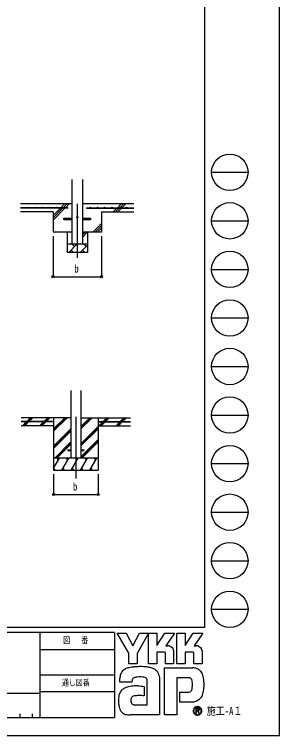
# Model space of a CAD drawing. Units: millimetres, scale not verified. Extents: x -12615 to 12615, y -8910 to 8910.
# Drawn here: x 9337 to 12615, y -8910 to 0 of the extents above; entities that cross this region are included whole.
import ezdxf
from ezdxf.enums import TextEntityAlignment as Align

# ---------------------------------------------------------------- set-up
doc = ezdxf.new("R2010")
doc.units = ezdxf.units.MM
doc.header["$LTSCALE"] = 40
for name, color, linetype in [('0-3_YKK_12', 2, 'Continuous'), ('0-4_YKK_13', 4, 'Continuous'), ('0-5_YKK_A1', 4, 'Continuous'), ('0-6_YKK_D', 6, 'Continuous'), ('0-7_YKK_ZWAK', 7, 'Continuous')]:
    doc.layers.add(name, color=color, linetype=linetype)
doc.styles.add('ＭＳ ゴシック', font='')
doc.styles.get('ＭＳ ゴシック').set_extended_font_data('MS Gothic')

msp = doc.modelspace()

# ---------------------------------------------------------------- linework, layer by layer
at = {"layer": '0-3_YKK_12'}
for p, q in [((10114.45, -2340.08), (10114.45, -3006.03)), ((10097.39, -4972.97), (10097.39, -5732.18))]:
    msp.add_line(p, q, dxfattribs=at)
at = {"layer": '0-4_YKK_13'}
for p, q in [((9949.45, -2517.08), (10051.95, -2517.08)), ((9949.45, -2533.08), (9949.45, -2517.08)), ((9949.45, -2533.08), (10051.95, -2533.08)), ((10176.95, -2517.08), (10279.45, -2517.08)), ((10176.95, -2533.08), (10279.45, -2533.08)), ((10279.45, -2517.08), (10279.45, -2533.08)), ((9997.39, -5377.68), (9997.39, -5386.68)), ((9997.39, -5377.68), (10034.89, -5377.68)), ((9997.39, -5386.68), (10034.89, -5386.68)), ((10159.89, -5377.68), (10197.39, -5377.68)), ((10159.89, -5386.68), (10197.39, -5386.68)), ((10197.39, -5377.68), (10197.39, -5386.68))]:
    msp.add_line(p, q, dxfattribs=at)
msp.add_circle((10114.45, -2505.08), 8, dxfattribs=at)
at = {"layer": '0-5_YKK_A1'}
for p, q in [((10051.95, -2840.08), (10051.95, -2040.08)), ((10176.95, -2040.08), (10176.95, -2840.08)), ((10051.95, -2340.08), (9414.45, -2340.08)), ((9999.45, -2387.58), (9414.45, -2387.58)), ((9999.45, -2392.58), (9414.45, -2392.58)), ((9814.45, -2540.08), (9961.95, -2392.58)), ((9814.45, -2483.52), (9905.38, -2392.58)), ((9814.45, -2511.8), (9933.67, -2392.58)), ((9910.38, -2387.58), (9957.88, -2340.08)), ((9938.67, -2387.58), (9986.17, -2340.08)), ((9966.95, -2387.58), (10014.45, -2340.08)), ((9999.45, -2387.58), (9999.45, -2392.58)), ((10814.45, -2340.08), (10176.95, -2340.08)), ((10229.45, -2387.58), (10814.45, -2387.58)), ((10229.45, -2387.58), (10229.45, -2392.58)), ((10229.45, -2392.58), (10814.45, -2392.58)), ((10557.88, -2440.08), (10605.38, -2392.58)), ((10586.17, -2440.08), (10633.67, -2392.58)), ((10610.38, -2387.58), (10657.88, -2340.08)), ((10614.45, -2440.08), (10661.95, -2392.58)), ((10638.67, -2387.58), (10686.17, -2340.08)), ((10666.95, -2387.58), (10714.45, -2340.08)), ((9814.45, -2440.08), (9414.45, -2440.08)), ((9814.45, -2440.08), (9814.45, -2690.08)), ((10414.45, -2440.08), (10414.45, -2690.08)), ((10414.45, -2440.08), (10814.45, -2440.08)), ((10307.88, -2690.08), (10414.45, -2583.52)), ((10336.17, -2690.08), (10414.45, -2611.8)), ((10364.45, -2690.08), (10414.45, -2640.08)), ((10051.95, -2690.08), (9814.45, -2690.08)), ((9989.45, -2690.08), (9989.45, -2940.08)), ((10176.95, -2751.75), (10238.62, -2690.08)), ((10176.95, -2723.47), (10210.33, -2690.08)), ((10414.45, -2690.08), (10176.95, -2690.08)), ((10239.45, -2690.08), (10239.45, -2940.08)), ((10239.45, -2840.08), (9989.45, -2840.08)), ((10010.19, -2940.08), (10110.19, -2840.08)), ((10032.05, -2840.08), (10051.95, -2820.18)), ((10081.63, -2868.64), (10053.08, -2840.08)), ((10223.05, -2868.64), (10194.5, -2840.08)), ((10239.45, -2940.08), (9989.45, -2940.08)), ((10038.74, -2911.53), (10067.29, -2940.08)), ((10151.61, -2940.08), (10239.45, -2852.24)), ((10180.16, -2911.53), (10208.71, -2940.08)), ((10034.89, -4645.83), (10034.89, -5482.18)), ((10159.89, -4645.83), (10159.89, -5482.18)), ((10034.89, -4982.18), (9422.39, -4982.18)), ((9489.22, -5029.68), (9536.72, -4982.18)), ((9508.22, -5024.83), (9550.86, -4982.18)), ((9517.51, -5029.68), (9565.01, -4982.18)), ((9701.35, -5029.68), (9748.85, -4982.18)), ((9715.5, -5029.68), (9763, -4982.18)), ((9729.64, -5029.68), (9777.14, -4982.18)), ((9822.39, -4982.18), (9822.39, -5632.18)), ((9822.39, -5149.06), (9989.27, -4982.18)), ((9822.39, -5134.92), (9975.13, -4982.18)), ((9822.39, -5120.78), (9960.99, -4982.18)), ((10159.89, -5119.93), (10297.64, -4982.18)), ((10159.89, -5105.79), (10283.5, -4982.18)), ((10159.89, -5091.65), (10269.35, -4982.18)), ((10159.89, -4982.18), (10772.39, -4982.18)), ((10372.39, -4982.18), (10372.39, -5632.18)), ((10433.99, -5029.68), (10481.49, -4982.18)), ((10448.13, -5029.68), (10495.63, -4982.18)), ((10462.27, -5029.68), (10509.77, -4982.18)), ((10646.12, -5029.68), (10693.62, -4982.18)), ((10660.26, -5029.68), (10707.76, -4982.18)), ((10674.4, -5029.68), (10721.9, -4982.18)), ((9822.39, -5029.68), (9422.39, -5029.68)), ((9822.39, -5034.68), (9422.39, -5034.68)), ((9436.72, -5082.18), (9484.22, -5034.68)), ((9450.86, -5082.18), (9498.36, -5034.68)), ((9465, -5082.18), (9512.51, -5034.68)), ((9503.36, -5029.68), (9505.03, -5028.02)), ((9650.26, -5080.78), (9696.35, -5034.68)), ((9662.99, -5082.18), (9710.5, -5034.68)), ((9677.14, -5082.18), (9724.64, -5034.68)), ((9822.39, -5029.68), (9822.39, -5034.68)), ((10372.39, -5029.68), (10772.39, -5029.68)), ((10372.39, -5029.68), (10372.39, -5034.68)), ((10372.39, -5034.68), (10772.39, -5034.68)), ((10381.48, -5082.18), (10428.99, -5034.68)), ((10395.63, -5082.18), (10443.13, -5034.68)), ((10409.77, -5082.18), (10457.27, -5034.68)), ((10593.62, -5082.18), (10641.12, -5034.68)), ((10607.76, -5082.18), (10655.26, -5034.68)), ((10621.9, -5082.18), (10669.4, -5034.68)), ((9822.39, -5082.18), (9422.39, -5082.18)), ((9822.39, -5332.91), (10034.89, -5120.41)), ((9822.39, -5347.05), (10034.89, -5134.55)), ((9822.39, -5361.19), (10034.89, -5148.7)), ((10159.89, -5303.78), (10372.39, -5091.28)), ((10159.89, -5317.92), (10372.39, -5105.42)), ((10159.89, -5332.06), (10372.39, -5119.56)), ((10372.39, -5082.18), (10772.39, -5082.18)), ((10159.89, -5465.91), (10372.39, -5253.41)), ((9835.25, -5482.18), (10034.89, -5282.54)), ((9849.39, -5482.18), (10034.89, -5296.68)), ((9863.53, -5482.18), (10034.89, -5310.83)), ((10159.89, -5480.05), (10372.39, -5267.55)), ((10171.9, -5482.18), (10372.39, -5281.69)), ((10372.39, -5482.18), (9822.39, -5482.18)), ((9822.39, -5607.63), (9894.82, -5482.18)), ((9879.82, -5508.17), (9864.81, -5482.18)), ((9923.68, -5632.18), (10010.29, -5482.18)), ((9995.29, -5508.16), (9980.29, -5482.18)), ((10039.15, -5632.18), (10125.76, -5482.18)), ((10110.76, -5508.17), (10095.75, -5482.18)), ((10154.62, -5632.18), (10241.23, -5482.18)), ((10226.23, -5508.17), (10211.23, -5482.18)), ((10270.09, -5632.18), (10356.7, -5482.18)), ((10341.7, -5508.16), (10326.7, -5482.18)), ((9823.21, -5606.2), (9838.21, -5632.18)), ((9938.68, -5606.2), (9953.68, -5632.18)), ((10054.15, -5606.2), (10069.15, -5632.18)), ((10169.62, -5606.2), (10184.62, -5632.18)), ((10285.09, -5606.2), (10300.09, -5632.18)), ((9822.39, -5632.18), (10372.39, -5632.18))]:
    msp.add_line(p, q, dxfattribs=at)
for centre in [(9504.45, -2385.08), (9594.45, -2385.08), (9684.45, -2385.08), (9774.45, -2385.08), (9864.45, -2385.08), (9954.45, -2385.08), (10274.45, -2385.08), (10364.45, -2385.08), (10454.45, -2385.08), (10544.45, -2385.08), (10634.45, -2385.08), (10724.45, -2385.08), (9507.39, -5027.18), (9597.39, -5027.18), (9687.39, -5027.18), (9777.39, -5027.18), (10417.39, -5027.18), (10507.39, -5027.18), (10597.39, -5027.18), (10687.39, -5027.18)]:
    msp.add_circle(centre, 2.5, dxfattribs=at)
at = {"layer": '0-6_YKK_D'}
for p, q in [((9814.45, -2740.08), (9814.45, -3241.08)), ((10414.45, -2740.08), (10414.45, -3241.08)), ((9814.45, -3240.08), (10414.45, -3240.08)), ((9822.39, -5682.18), (9822.39, -5933.18)), ((10372.39, -5682.18), (10372.39, -5933.18)), ((9822.39, -5932.18), (10372.39, -5932.18))]:
    msp.add_line(p, q, dxfattribs=at)
for centre in [(9814.45, -3240.08), (10414.45, -3240.08), (9822.39, -5932.18), (10372.39, -5932.18)]:
    msp.add_circle(centre, 12.75, dxfattribs=at)
at = {"layer": '0-7_YKK_ZWAK'}
for p, q in [((11685.06, 8325), (11685.06, -7575)), ((11775.06, -1950), (12225.06, -1950)), ((11775.06, -2550), (12225.06, -2550)), ((11775.06, -3150), (12225.06, -3150)), ((11775.06, -3750), (12225.06, -3750)), ((11775.06, -4350), (12225.06, -4350)), ((11775.06, -4950), (12225.06, -4950)), ((11775.06, -5550), (12225.06, -5550)), ((11775.06, -6150), (12225.06, -6150)), ((11775.06, -6750), (12225.06, -6750)), ((11775.06, -7350), (12225.06, -7350)), ((11685.06, -7575), (-11714.94, -7575)), ((9652.56, -7635), (6555.06, -7635)), ((9652.56, -7635), (9652.56, -8685)), ((10575.06, -7635), (9652.56, -7635)), ((10575.06, -7635), (10575.06, -8685)), ((9652.56, -7845), (10575.06, -7845)), ((9652.56, -8160), (10575.06, -8160)), ((10575.06, -8370), (9652.56, -8370)), ((6555.06, -8385), (9652.56, -8385)), ((9405.06, -8640), (9405.06, -8685)), ((9555.06, -8640), (9555.06, -8685)), ((6555.06, -8685), (9652.56, -8685)), ((9652.56, -8685), (10575.06, -8685)), ((11600.02, -8651.94), (11600.02, -8651.94))]:
    msp.add_line(p, q, dxfattribs=at)
for points in [[(-12615, -8910), (12615, -8910), (12615, 8910), (-12615, 8910)], [(10608.06, -7644), (10718.49, -7644), (10801.41, -7800.3), (10884.12, -7644), (10994.63, -7644), (10853.01, -7895.97), (10853.01, -8022.4), (10752.29, -8022.4), (10752.29, -7892.57)]]:
    msp.add_lwpolyline(points, close=True, dxfattribs=at)
for points in [[(11191.64, -7879.83), (11096.31, -7879.83), (11096.31, -8022.29), (10994.74, -8022.29), (10994.74, -7644), (11096.31, -7644), (11096.31, -7798.75), (11196.21, -7644), (11315.52, -7644), (11208.48, -7800.64), (11212.27, -7800.64), (11216.46, -7800.64), (11220.76, -7800.64), (11224.9, -7800.64), (11228.6, -7800.64), (11231.58, -7800.64), (11233.57, -7800.64), (11234.3, -7800.64)], [(11542.53, -7879.83), (11447.31, -7879.83), (11447.31, -8022.4), (11345.69, -8022.4), (11345.69, -7644), (11447.31, -7644), (11447.31, -7798.75), (11547.1, -7644), (11666.41, -7644), (11559.37, -7800.64), (11563.2, -7800.64), (11567.41, -7800.64), (11571.71, -7800.64), (11575.84, -7800.64), (11579.52, -7800.64), (11582.49, -7800.64), (11584.47, -7800.64), (11585.19, -7800.64)], [(11263.52, -7806.64), (11275.65, -7813.57), (11285.92, -7822.6), (11294.18, -7833.36), (11300.27, -7845.45), (11304.03, -7858.49), (11305.32, -7872.11), (11305.32, -8022.65), (11206.23, -8022.65), (11206.23, -7894.23)], [(11614.45, -7806.64), (11626.61, -7813.57), (11636.92, -7822.6), (11645.22, -7833.36), (11651.35, -7845.45), (11655.14, -7858.49), (11656.44, -7872.11), (11656.44, -8022.4), (11557.12, -8022.4), (11557.12, -7894.23)], [(11486.61, -8194.52), (11343.58, -8194.52), (11343.58, -8655), (11193.69, -8655), (11193.69, -8072.37), (11542.06, -8072.37)], [(10814.39, -8196.93), (10807.42, -8200.86), (10801.98, -8205.65), (10797.86, -8211.25), (10794.88, -8217.59), (10792.82, -8224.59), (10791.48, -8232.21), (10790.67, -8240.37), (10790.19, -8249), (10640.23, -8249.37), (10640.67, -8228.86), (10641.5, -8205.82)], [(11123.13, -8157.5), (11127.38, -8174.71), (11129.79, -8193.13), (11130.55, -8212.76), (11130.55, -8655), (10768.66, -8655)], [(10871.84, -8296.58), (10900.22, -8298.46), (10922.53, -8300.96), (10937.13, -8303.3), (10942.36, -8304.7), (10942.36, -8419.42), (10925.77, -8417.67), (10907.57, -8416.68), (10888.94, -8416.3), (10871.06, -8416.36), (10855.1, -8416.69), (10842.25, -8417.13), (10833.68, -8417.51), (10830.56, -8417.68), (10817.59, -8420.05), (10806.4, -8423.76), (10797.01, -8428.84), (10789.4, -8435.31), (10783.58, -8443.19), (10779.55, -8452.51), (10777.31, -8463.3), (10776.86, -8475.57), (10778.29, -8489.07), (10781.15, -8500.22), (10785.28, -8509.25), (10790.48, -8516.37), (10796.58, -8521.78), (10803.4, -8525.72), (10810.76, -8528.37), (10818.48, -8529.97), (10977.79, -8529.97), (10977.79, -8235.22), (10977.83, -8229.38), (10977.53, -8223.66), (10976.78, -8218.16), (10975.5, -8212.94), (10973.59, -8208.07), (10970.96, -8203.64), (10967.51, -8199.72), (10963.16, -8196.37)], [(10963.16, -8196.37), (10953.82, -8192.71), (10938.88, -8189.6), (10919.82, -8187.31), (10898.12, -8186.08), (10875.25, -8186.18), (10852.69, -8187.85)], [(11636.14, -8113.54), (11645.92, -8125.87), (11653.24, -8137.83), (11658.35, -8148.65)], [(11537.48, -8282.99), (11537.29, -8263.9), (11536.38, -8246.69), (11534.23, -8231.59), (11530.31, -8218.78)], [(11623.69, -8462.91), (11609.85, -8473.67), (11595.43, -8482.13), (11580.55, -8488.44), (11565.3, -8492.76), (11549.8, -8495.23), (11534.16, -8496.03), (11380.08, -8496.03), (11380.08, -8374.99), (11466.96, -8374.99), (11482.98, -8374.77), (11497.07, -8373.4), (11509.16, -8369.86)], [(11623.82, -8587.79), (11623.75, -8586.03), (11623.53, -8584.34), (11623.16, -8582.71), (11622.66, -8581.16), (11622.01, -8579.69), (11621.22, -8578.31), (11620.3, -8577.02), (11619.24, -8575.84), (11617.85, -8574.61), (11616.31, -8573.54), (11614.62, -8572.63), (11612.79, -8571.88), (11610.84, -8571.29), (11608.75, -8570.87), (11606.55, -8570.61), (11604.23, -8570.53), (11581.5, -8570.53), (11581.5, -8637.42), (11588.37, -8637.42), (11588.37, -8577.35), (11604.23, -8577.35), (11605.87, -8577.41), (11607.41, -8577.57), (11608.85, -8577.83), (11610.19, -8578.2), (11611.42, -8578.67), (11612.53, -8579.24), (11613.52, -8579.9), (11614.4, -8580.67)], [(11617.08, -8587.79), (11616.66, -8591.01), (11615.51, -8593.54), (11613.78, -8595.47), (11611.64, -8596.87), (11609.23, -8597.83), (11606.71, -8598.42), (11604.25, -8598.72), (11601.99, -8598.8), (11596.03, -8598.8), (11599.04, -8603.91), (11618.68, -8637.65), (11626.54, -8637.65), (11607.6, -8605.17), (11609.37, -8604.82), (11611.07, -8604.37), (11612.67, -8603.83), (11614.19, -8603.2), (11615.6, -8602.47), (11616.92, -8601.65), (11618.14, -8600.73), (11619.24, -8599.73)]]:
    msp.add_lwpolyline(points, dxfattribs=at)
for centre in [(12000.06, -1950), (12000.06, -2550), (12000.06, -3150), (12000.06, -3750), (12000.06, -4350), (12000.06, -4950), (12000.06, -5550), (12000.06, -6150), (12000.06, -6750), (12000.06, -7350)]:
    msp.add_circle(centre, 225, dxfattribs=at)
for centre, radius, start, end in [((11234.45, -7875.57), 74.93, 78.26798, 90.11215), ((11235.52, -7870.11), 69.37, 66.19963, 78.22058), ((11585.34, -7875.7), 75.07, 78.27851, 90.10826), ((11586.37, -7870.44), 69.7, 66.2483, 78.23226), ((11192.17, -7893.88), 14.06, 358.57817, 92.1683), ((11543.13, -7893.81), 14, 358.29941, 92.43455), ((10754.79, -8184.02), 108.55, 122.60463, 137.83438), ((10769.15, -8207.24), 135.84, 108.37421, 122.42809), ((10791.88, -8288.08), 219.75, 100.93159, 107.35499), ((10866.16, -8648.45), 587.69, 97.86054, 101.37938), ((10901.03, -8890.74), 832.48, 94.90201, 97.9576), ((10903.41, -8910.14), 852, 91.6169, 94.94971), ((10900.11, -8772.18), 714.01, 87.51794, 91.66439), ((10909.38, -8573.33), 514.94, 81.92631, 87.59083), ((10936.76, -8385.69), 325.32, 73.67137, 82.05943), ((10977.38, -8249.75), 183.45, 60.60528, 73.9085), ((10994.01, -8216.59), 146.41, 52.17347, 59.90542), ((11008.88, -8197.34), 122.08, 43.55042, 52.14561), ((11536.36, -8232.64), 160.37, 78.73198, 87.96551), ((11541.07, -8208.59), 135.87, 69.03034, 78.69541), ((11545.45, -8196.9), 123.38, 59.39484, 68.9885), ((11547.48, -8193.34), 119.28, 50.3012, 59.3616), ((11546.74, -8194.18), 120.4, 42.05209, 50.28551), ((10913.41, -8221.38), 272.36, 171.55622, 176.72493), ((10821.12, -8207.6), 179.04, 163.48385, 171.57982), ((10774.82, -8193.86), 130.74, 152.2125, 163.4865), ((10754.81, -8183.52), 108.22, 138.03852, 152.12015), ((10853.97, -8290.89), 101.95, 102.4979, 112.84632), ((10873.7, -8375.98), 189.3, 96.37207, 102.75341), ((11017.07, -8189.43), 110.69, 34.48659, 43.50182), ((11017.13, -8189.26), 110.55, 25.58915, 34.43128), ((11007.29, -8193.87), 121.41, 17.43089, 25.54591), ((11487.42, -8268.03), 73.52, 77.94572, 90.63794), ((11493.81, -8238.05), 42.86, 60.20991, 77.92418), ((11487.28, -8228.44), 188.76, 14.76267, 25.00486), ((11371.51, -8259.99), 308.76, 7.9139, 14.95041), ((11497.96, -8230.26), 34.04, 39.8078, 59.75378), ((11492.14, -8234.71), 41.37, 22.65544, 39.38165), ((11196.61, -8284.73), 340.88, 355.2339, 0.29193), ((11255.87, -8276.8), 425.61, 2.54376, 8.01251), ((11189.59, -8280.29), 491.98, 357.76419, 2.60674), ((10754.78, -8438.01), 127.65, 142.04688, 153.80771), ((10750.42, -8434.88), 122.29, 130.60221, 141.94427), ((10757.63, -8443.54), 133.55, 120.60724, 130.53081), ((10771.85, -8467.72), 161.6, 112.58838, 120.58162), ((10790.98, -8513.7), 211.4, 106.61303, 112.59024), ((10821.07, -8614.84), 316.93, 99.87193, 106.59825), ((10837.93, -8709.82), 413.39, 94.78469, 99.91711), ((10846.14, -8804.31), 508.24, 90.80099, 94.81812), ((10847.39, -8874.68), 578.61, 87.57779, 90.82714), ((11495.16, -8338.28), 34.54, 293.91672, 314.09376), ((11490.45, -8334.13), 40.8, 314.78099, 333.92928), ((11460.15, -8319.42), 74.48, 334.00676, 347.34989), ((11377.49, -8300.27), 159.33, 347.14308, 355.40008), ((11307.45, -8294.38), 373.25, 347.15166, 352.97565), ((11208.51, -8281.51), 473.02, 352.8937, 357.82206), ((10914.4, -8470.46), 291.87, 174.55588, 182.47272), ((10826.95, -8462.09), 204.02, 164.97537, 174.56739), ((10777.37, -8448.87), 152.71, 153.89178, 164.94341), ((11523.69, -8350.16), 150.71, 311.57033, 318.66243), ((11506.24, -8334.86), 173.92, 318.67367, 325.29112), ((11551.08, -8368.28), 118.04, 326.23251, 339.61931), ((11440.22, -8325.35), 236.92, 339.22498, 347.31457), ((11077.49, -8467.89), 454.94, 181.90948, 187.89042), ((10886.08, -8494.82), 261.65, 187.80471, 196.36971), ((11600.11, -8604.57), 52.92, 90.09157, 179.92363), ((11600.1, -8604.47), 52.82, 44.93442, 90.08536), ((10785.01, -8524.67), 156.26, 196.3102, 208.20993), ((10741.01, -8548.09), 106.41, 208.29777, 223.35561), ((10731.08, -8556.83), 93.2, 223.64205, 239.63663), ((10739.32, -8541.84), 110.3, 239.8785, 253.65355), ((11599.78, -8604.63), 52.6, 179.86065, 225.14399), ((11599.77, -8604.4), 47.06, 134.8007, 180.12175), ((11599.58, -8604.7), 46.87, 179.75513, 225.29722), ((11600.03, -8604.63), 52.77, 224.94536, 269.98445), ((11599.91, -8604.13), 46.97, 89.86602, 135.149), ((11599.93, -8605.12), 46.82, 224.62822, 270.10973), ((11600.12, -8604.49), 47.33, 45.03108, 90.11509), ((11600.03, -8604.37), 53.04, 269.98802, 314.93777), ((11599.95, -8604.42), 47.52, 270.09072, 359.90926), ((11607.02, -8587.51), 10.06, 358.3894, 42.86139), ((11607.22, -8588.27), 16.6, 316.37674, 1.6565), ((11600.15, -8604.5), 47.31, 0.00643, 45.07115), ((11600.52, -8604.31), 52.41, 359.78949, 45.13288), ((11600.39, -8604.71), 52.54, 314.92572, 0.23508), ((10754.4, -8490.03), 164.26, 253.69102, 263.74909), ((10767.18, -8376.29), 278.71, 263.68487, 270.30455)]:
    msp.add_arc(centre, radius, start, end, dxfattribs=at)

# ---------------------------------------------------------------- texts
at = {"layer": '0-6_YKK_D', "style": 'ＭＳ ゴシック', "width": 0.8}
for p in [(10078.45, -3220.08), (10061.39, -5912.18)]:
    msp.add_text('b', height=98.97, dxfattribs=at).set_placement(p, align=Align.BOTTOM_LEFT)
at = {"layer": '0-7_YKK_ZWAK', "style": 'ＭＳ ゴシック', "width": 0.8}
for s, height, p in [('図\u3000 番', 76.98, (9940.21, -7792.5)), ('通し図番', 76.98, (9923.41, -8317.5)), ('施工-A１', 98.97, (11715.06, -8685))]:
    msp.add_text(s, height=height, dxfattribs=at).set_placement(p, align=Align.BOTTOM_LEFT)

doc.saveas('drawing.dxf')
